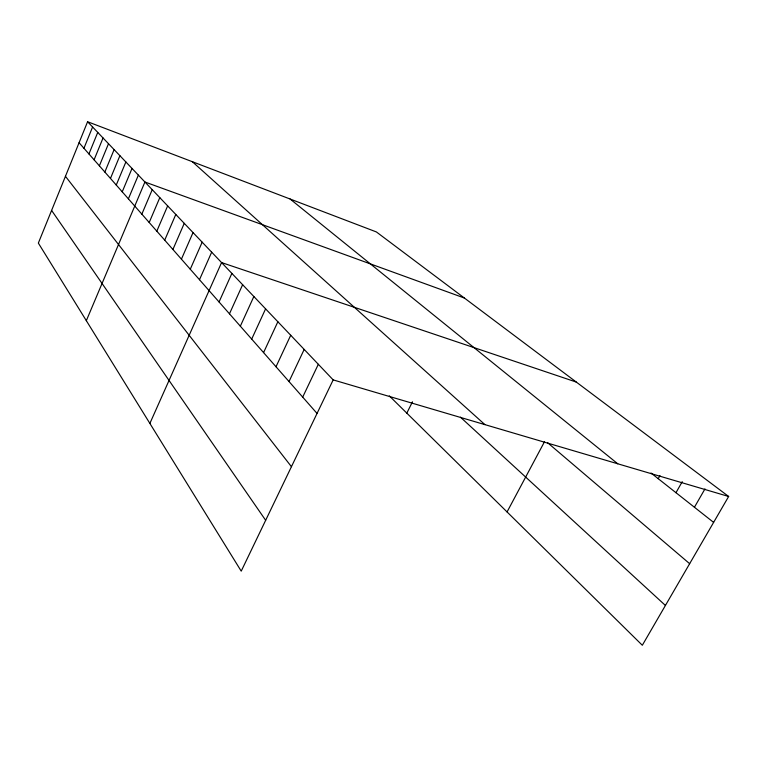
<?xml version="1.0" encoding="UTF-8"?>
<svg xmlns="http://www.w3.org/2000/svg" width="767" height="767" viewBox="0 0 767 767"><rect width="100%" height="100%" fill="white"/><g stroke="black" fill="none" stroke-linecap="round" stroke-linejoin="round"><path stroke-width="1.15" d="M87.591 121.732L38.35 243.091L241.221 571.137L333.175 379.895L87.591 121.732L376.386 231.941L728.65 496.479L642.324 645.268L389.291 395.858M83.939 148.261L92.596 126.996M88.943 153.946L97.745 132.403M94.092 159.804L103.046 137.974M99.384 165.835L108.502 143.717M104.849 172.038L114.12 149.623M110.467 178.433L119.901 155.701M116.258 185.029L125.874 161.971M122.231 191.827L132.02 168.443M128.396 198.835L138.367 175.116M86.326 320.683L144.925 182.009L464.38 298.027M141.847 214.137L152.23 189.689M149.201 222.497L159.804 197.646M156.813 231.164L167.657 205.901M164.713 240.148L175.796 214.463M172.911 249.476L184.253 223.35M181.424 259.16L193.035 232.583M190.274 269.227L202.172 242.18M199.487 279.706L211.673 252.17M149.872 423.432L221.567 262.573L576.314 382.081M219.055 301.968L231.874 273.407M229.467 313.818L242.631 284.71M240.339 326.176L253.858 296.513M251.691 339.1L265.593 308.852M263.57 352.609L277.865 321.747M276.005 366.751L290.712 335.265M289.025 381.563L304.183 349.426M302.697 397.114L318.324 364.287M406.807 413.125L412.473 401.803M507.064 511.944L544.57 441.6M658.22 478.694L659.956 475.607M675.976 492.702L682.246 481.666M694.432 507.255L704.969 488.905M333.175 379.895L728.65 496.479M651.03 473.018L713.617 522.394M290.099 199.017L617.761 463.786M547.715 442.799L689.648 563.687M192.364 161.722L484.917 424.63M460.449 417.171L665.42 605.46M79.068 142.72L317.049 413.442M65.444 176.305L291.441 466.7M51.6 210.426L265.66 520.304"/></g></svg>
